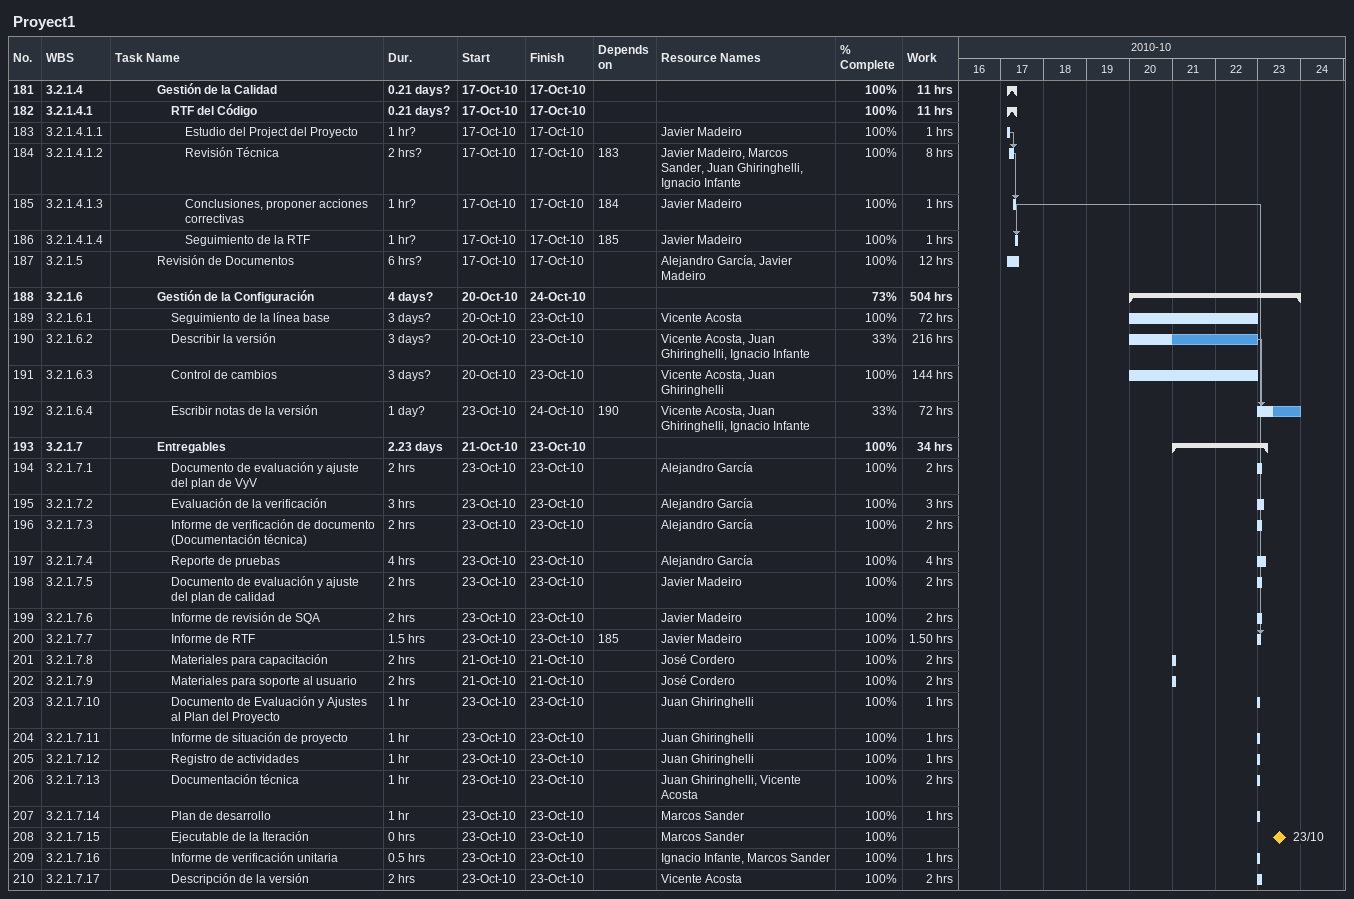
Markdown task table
Proyect1

| ID | WBS | Task | Duration | Start | Finish | Predecessors | Resources | % complete | Work (h) |
|---|---|---|---|---|---|---|---|---|---|
| 181 | 3.2.1.4 | **Gestión de la Calidad** | 0.21d? | 2010-10-17 | 2010-10-17 |  |  | 100 | 11 |
| 182 | 3.2.1.4.1 | **RTF del Código** | 0.21d? | 2010-10-17 | 2010-10-17 |  |  | 100 | 11 |
| 183 | 3.2.1.4.1.1 | Estudio del Project del Proyecto | 1h? | 2010-10-17 | 2010-10-17 |  | Javier Madeiro | 100 | 1 |
| 184 | 3.2.1.4.1.2 | Revisión Técnica | 2h? | 2010-10-17 | 2010-10-17 | 183 | Javier Madeiro, Marcos Sander, Juan Ghiringhelli, Ignacio Infante | 100 | 8 |
| 185 | 3.2.1.4.1.3 | Conclusiones, proponer acciones correctivas | 1h? | 2010-10-17 | 2010-10-17 | 184 | Javier Madeiro | 100 | 1 |
| 186 | 3.2.1.4.1.4 | Seguimiento de la RTF | 1h? | 2010-10-17 | 2010-10-17 | 185 | Javier Madeiro | 100 | 1 |
| 187 | 3.2.1.5 | Revisión de Documentos | 6h? | 2010-10-17 | 2010-10-17 |  | Alejandro García, Javier Madeiro | 100 | 12 |
| 188 | 3.2.1.6 | **Gestión de la Configuración** | 4d? | 2010-10-20 | 2010-10-24 |  |  | 73 | 504 |
| 189 | 3.2.1.6.1 | Seguimiento de la línea base | 3d? | 2010-10-20 | 2010-10-23 |  | Vicente Acosta | 100 | 72 |
| 190 | 3.2.1.6.2 | Describir la versión | 3d? | 2010-10-20 | 2010-10-23 |  | Vicente Acosta, Juan Ghiringhelli, Ignacio Infante | 33 | 216 |
| 191 | 3.2.1.6.3 | Control de cambios | 3d? | 2010-10-20 | 2010-10-23 |  | Vicente Acosta, Juan Ghiringhelli | 100 | 144 |
| 192 | 3.2.1.6.4 | Escribir notas de la versión | 1d? | 2010-10-23 | 2010-10-24 | 190 | Vicente Acosta, Juan Ghiringhelli, Ignacio Infante | 33 | 72 |
| 193 | 3.2.1.7 | **Entregables** | 2.23d | 2010-10-21 | 2010-10-23 |  |  | 100 | 34 |
| 194 | 3.2.1.7.1 | Documento de evaluación y ajuste del plan de VyV | 2h | 2010-10-23 | 2010-10-23 |  | Alejandro García | 100 | 2 |
| 195 | 3.2.1.7.2 | Evaluación de la verificación | 3h | 2010-10-23 | 2010-10-23 |  | Alejandro García | 100 | 3 |
| 196 | 3.2.1.7.3 | Informe de verificación de documento (Documentación técnica) | 2h | 2010-10-23 | 2010-10-23 |  | Alejandro García | 100 | 2 |
| 197 | 3.2.1.7.4 | Reporte de pruebas | 4h | 2010-10-23 | 2010-10-23 |  | Alejandro García | 100 | 4 |
| 198 | 3.2.1.7.5 | Documento de evaluación y ajuste del plan de calidad | 2h | 2010-10-23 | 2010-10-23 |  | Javier Madeiro | 100 | 2 |
| 199 | 3.2.1.7.6 | Informe de revisión de SQA | 2h | 2010-10-23 | 2010-10-23 |  | Javier Madeiro | 100 | 2 |
| 200 | 3.2.1.7.7 | Informe de RTF | 1.5h | 2010-10-23 | 2010-10-23 | 185 | Javier Madeiro | 100 | 1.50 |
| 201 | 3.2.1.7.8 | Materiales para capacitación | 2h | 2010-10-21 | 2010-10-21 |  | José Cordero | 100 | 2 |
| 202 | 3.2.1.7.9 | Materiales para soporte al usuario | 2h | 2010-10-21 | 2010-10-21 |  | José Cordero | 100 | 2 |
| 203 | 3.2.1.7.10 | Documento de Evaluación y Ajustes al Plan del Proyecto | 1h | 2010-10-23 | 2010-10-23 |  | Juan Ghiringhelli | 100 | 1 |
| 204 | 3.2.1.7.11 | Informe de situación de proyecto | 1h | 2010-10-23 | 2010-10-23 |  | Juan Ghiringhelli | 100 | 1 |
| 205 | 3.2.1.7.12 | Registro de actividades | 1h | 2010-10-23 | 2010-10-23 |  | Juan Ghiringhelli | 100 | 1 |
| 206 | 3.2.1.7.13 | Documentación técnica | 1h | 2010-10-23 | 2010-10-23 |  | Juan Ghiringhelli, Vicente Acosta | 100 | 2 |
| 207 | 3.2.1.7.14 | Plan de desarrollo | 1h | 2010-10-23 | 2010-10-23 |  | Marcos Sander | 100 | 1 |
| 208 | 3.2.1.7.15 | Ejecutable de la Iteración | 0h | 2010-10-23 | 2010-10-23 |  | Marcos Sander | 100 |  |
| 209 | 3.2.1.7.16 | Informe de verificación unitaria | 0.5h | 2010-10-23 | 2010-10-23 |  | Ignacio Infante, Marcos Sander | 100 | 1 |
| 210 | 3.2.1.7.17 | Descripción de la versión | 2h | 2010-10-23 | 2010-10-23 |  | Vicente Acosta | 100 | 2 |
